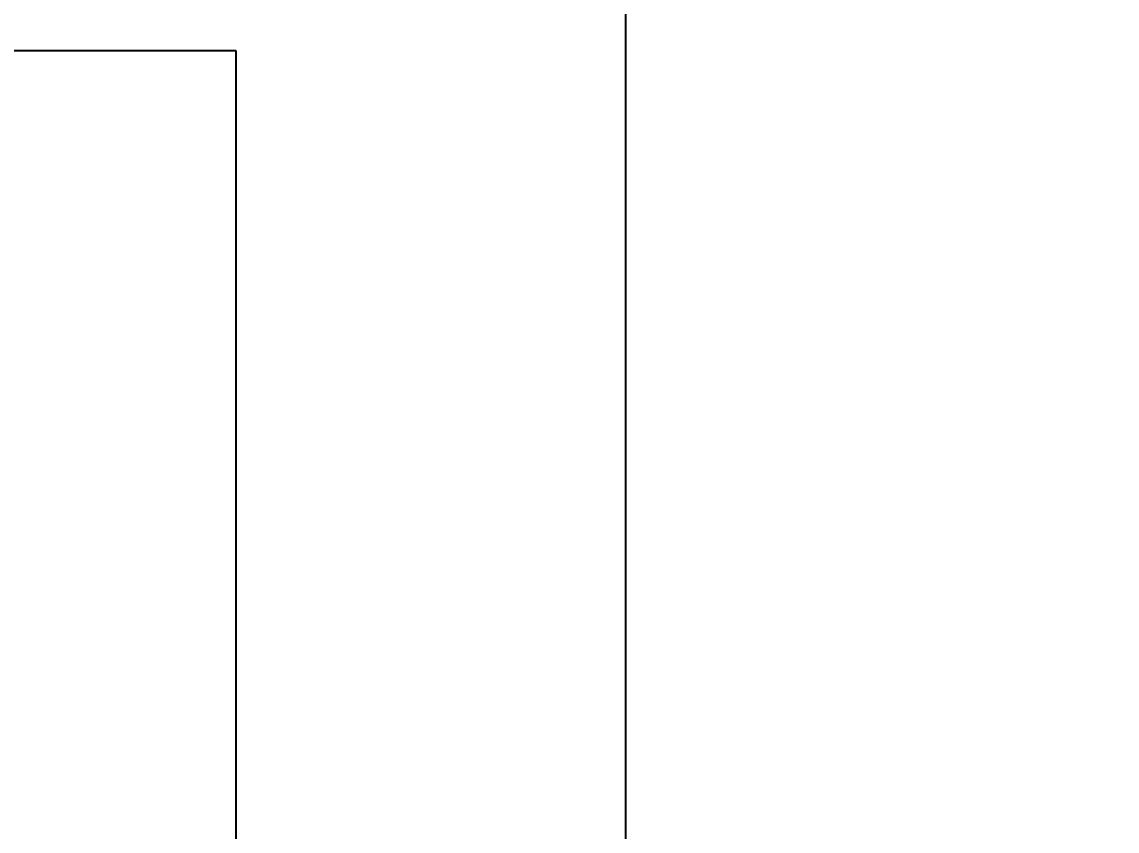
# Model space of a CAD drawing. Header units: metres. Extents: x 0 to 21025, y 0 to 14850.
# Drawn here: x 1846.5 to 2276.4, y 6508.4 to 6825.9 of the extents above; entities that cross this region are included whole.
import ezdxf

# ---------------------------------------------------------------- set-up
doc = ezdxf.new("R2010")
doc.units = ezdxf.units.M
doc.header["$LTSCALE"] = 25
doc.layers.add('18_COTAS', color=7, linetype='Continuous')
doc.layers.add('SDM', color=7, linetype='Continuous')
doc.styles.add('ROMANS', font='ROMANS.SHX')
doc.dimstyles.new('25___1-25', dxfattribs={"dimscale": 25, "dimtxt": 2.5, "dimasz": 2, "dimexe": 1.5, "dimexo": 1, "dimgap": 0.5, "dimtad": 1, "dimzin": 12, "dimtxsty": 'ROMANS', "dimcen": 0, "dimclrd": 256, "dimclre": 256, "dimclrt": 3, "dimazin": 3, "dimtfac": 1, "dimtmove": 0, "dimatfit": 0, "dimfxl": 1, "dimlwd": -1, "dimlwe": -1, "dimarcsym": 0})

# ---------------------------------------------------------------- blocks, each defined once
blk = doc.blocks.new('*D12')
at = {"layer": '18_COTAS', "transparency": 16777216}
for p, q in [((2083.56, 6357.87), (2083.56, 7037.95)), ((6382.51, 6357.87), (6382.51, 7037.95)), ((2133.56, 7000.45), (6332.51, 7000.45))]:
    blk.add_line(p, q, dxfattribs=at)
for points in [[(2133.56, 7008.78), (2133.56, 6992.11), (2083.56, 7000.45)], [(6332.51, 7008.78), (6332.51, 6992.11), (6382.51, 7000.45)]]:
    blk.add_solid(points, dxfattribs=at)
at = {"layer": 'Defpoints', "color": 0, "transparency": 16777216}
for p in [(6382.51, 7000.45), (2083.56, 6332.87), (6382.51, 6332.87)]:
    blk.add_point(p, dxfattribs=at)
at = {"layer": '18_COTAS', "color": 3, "transparency": 16777216, "insert": (4233.04, 7050.15), "char_height": 62.5, "attachment_point": 5, "style": 'ROMANS'}
blk.add_mtext('4298,95', dxfattribs=at)

msp = doc.modelspace()

# ---------------------------------------------------------------- dimensions: what is measured, and where the dimension line sits
at = {"layer": '18_COTAS'}
dim = msp.add_linear_dim(base=(6382.514, 7000.445), p1=(2083.564, 6332.865), p2=(6382.514, 6332.865), dimstyle='25___1-25', dxfattribs=at)
dim.commit()
dim.dimension.update_dxf_attribs({"geometry": '*D12', "text_midpoint": (4233.039, 7050.147)})

# ---------------------------------------------------------------- leaders
at = {"layer": 'SDM'}
msp.add_leader([(1930.562, 6439.628), (1930.562, 6814.53), (1550.255, 6814.53)], dimstyle='25___1-25', override={"dimgap": 0.5, "dimtad": 0}, dxfattribs=at)

doc.saveas('drawing.dxf')
